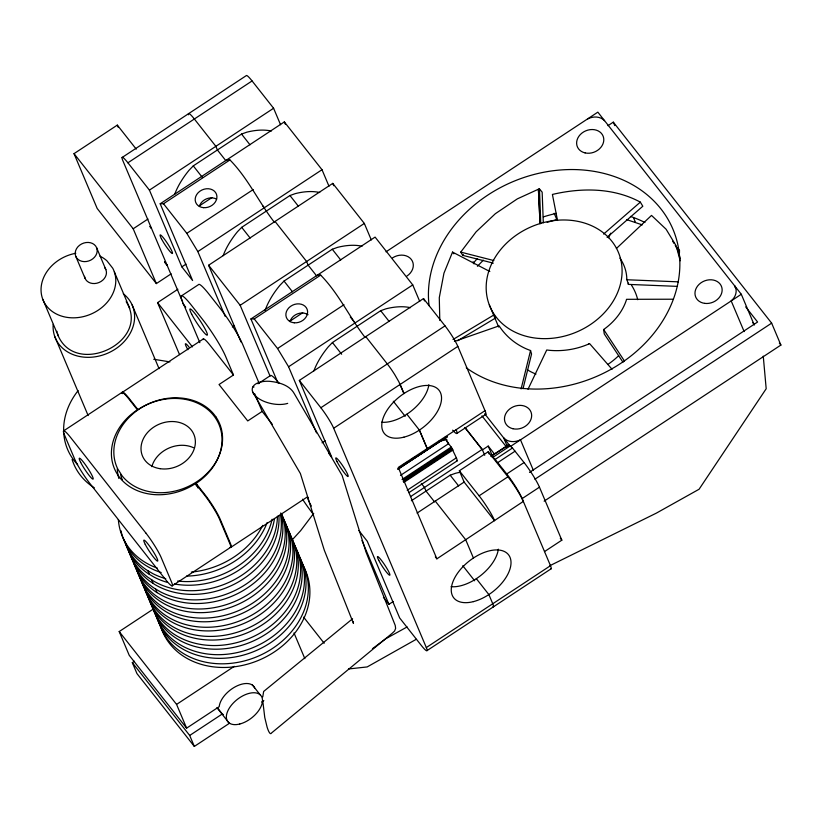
<?xml version="1.0" encoding="UTF-8"?>
<svg xmlns="http://www.w3.org/2000/svg" width="822" height="822" viewBox="0 0 822 822"><rect width="100%" height="100%" fill="white"/><g stroke="black" fill="none" stroke-linecap="round" stroke-linejoin="round"><path stroke-width="1.23" d="M677.349 286.375L628.388 284.391L626.847 279.367M628.388 284.391L628.419 283.076M262.763 696.902L263.646 691.456L352.576 618.771M521.107 388.898L530.55 350.542L526.984 349.155A71.031 64.517 -24.7 0 1 499.118 325.861L454.402 341.459M523.028 388.683L531.557 354.035L530.55 350.542M489.83 271.517L452.532 252.087L443.952 273.181L439.287 297.656L439.801 320.488M528.001 389.279L546.733 349.997L549.928 350.357A70.918 62.184 -7.5 0 0 588.727 344.017M608.475 237.794L610.695 233.16M493.303 263.153L462.694 255.334L460.752 252.107L476.102 231.835L495.337 213.71L517.315 198.883L538.41 189.224L540.075 223.697M462.694 255.334L463.289 254.501M313.716 513.37L300.657 530.652L292.108 539.982M477.428 266.297L483.315 260.153M271.322 131.037A69.695 38.706 -38.2 0 0 246.795 132.188L241.545 134.068L193.283 165.88L189.07 170.236A69.695 38.706 -38.2 0 0 174.726 194.218M319.737 192.502A69.695 38.706 -38.2 0 0 295.211 193.643L289.961 195.523L241.699 227.334L237.486 231.701A69.695 38.706 -38.2 0 0 223.142 255.683M362.06 246.23A69.695 38.706 -38.2 0 0 337.534 247.371L332.273 249.251L284.022 281.062L279.809 285.429A69.695 38.706 -38.2 0 0 265.054 310.521M410.476 307.685A69.695 38.706 -38.2 0 0 385.95 308.825L380.689 310.706L332.437 342.527L328.225 346.884A69.695 38.706 -38.2 0 0 313.881 370.866M616.387 248.501L651.517 215.415L666.087 229.225L676.208 245.912L680.184 260.769M603.615 234.075L640.338 202.13L642.814 206.24L607.078 237.332M372.458 648.692L385.795 638.735L407.116 626.95M622.973 362.255L604.242 333.907L603.646 329.509L605.084 328.492A70.969 56.399 -6.5 0 0 626.015 301.119L626.559 299.311L673.197 299.218M386.001 251.82L597.841 112.152L741.3 294.266L754.277 325.009M171.13 273.839L156.355 283.59L97.181 208.469L74.021 153.652L117.31 125.108L136.246 149.142M122.077 157.516L246.24 75.655A17.426 2.178 56.6 0 1 252.077 80.946L273.592 108.257L280.569 124.759M199.849 342.661L122.807 160.557A17.426 2.178 56.6 0 1 127.913 162.797L252.077 80.946M328.985 186.224L322.008 169.722L284.35 121.913L160.187 203.774L192.605 280.528L181.847 266.862L149.429 190.118L273.592 108.257M160.187 203.774L163.506 203.743L229.944 159.941C248.09 178.415 258.714 202.027 274.281 222.166M156.355 283.59L133.195 228.773L147.97 219.022M199.787 205.603L212.004 197.557M163.506 203.743L186.81 233.335L253.248 189.533M225.279 316.521L197.845 251.583L322.008 169.722M181.847 266.862L186.029 264.109M241.021 341.983L208.603 265.239L332.766 183.378L364.331 223.44L371.297 239.942M179.515 354.59L157.567 302.64L177.881 289.252M181.179 296.074L198.492 284.659A31.359 3.925 56.6 0 1 208.994 294.173L219.751 307.829A31.359 3.925 56.6 0 1 242.839 344.767L259.218 383.525M270.089 376.147L240.168 305.301L364.331 223.44M63.756 430.79L122.067 392.351M122.622 392.145L203.435 338.87M232.349 326.951L234.445 325.574M277.857 382.723L250.926 318.957L375.089 237.096L412.747 284.905L419.713 301.407M250.926 318.957L254.234 318.926L320.672 275.123C338.818 293.598 349.453 317.21 365.019 337.349M289.508 321.453L302.732 312.74M607.951 125.674L613.315 122.149L771.642 323.138L780.9 345.065L544.133 501.163M182.484 301.551A31.359 3.925 56.6 0 1 191.68 305.589L202.438 319.255A31.359 3.925 56.6 0 1 225.526 356.183L233.469 375.007L219.042 384.521L247.73 420.936L262.167 411.421L254.707 393.779M254.234 318.926L277.548 348.518L343.986 304.715M257.995 383.771L270.222 375.705A31.359 3.925 56.6 0 1 279.079 383.175M316.511 432.886L288.584 366.766L412.747 284.905M328.687 453.271L331.759 457.166L299.342 380.422L423.505 298.561L445.021 325.872A17.426 2.178 56.6 0 1 457.844 346.391L485.001 410.671A20.91 2.62 56.6 0 1 485.124 414.422M299.342 380.422L320.857 407.733L445.021 325.872M544.524 551.583L561.837 540.167L539.458 487.169A20.91 2.62 56.6 0 0 524.066 462.55L512.476 448.011L508.849 444.723L490.775 456.241L493.025 457.227L495.152 459.426L506.742 473.965A20.91 2.62 56.6 0 1 522.134 498.594L550.483 565.69L426.32 647.551L333.681 428.252L457.844 346.391M322.039 442.822L325.173 440.756M172.127 585.901L230.427 547.462M230.992 547.257L307.551 496.786M254.686 687.952A21.084 11.703 -38.2 0 0 235.544 686.637A21.084 11.703 -38.2 0 0 219.197 706.673L186.615 728.158L129.229 655.319L119.2 631.563L153.406 609.01M452.634 430.163A20.91 2.62 56.6 0 0 456.138 429.701L485.001 410.671M403.859 464.389L407.065 462.272M411.339 459.457L414.555 457.34M397.807 468.982L447.343 436.513L398.167 468.93M398.053 469.167L447.353 436.729M457.011 433.348L485.874 414.319M400.468 475.404L448.576 443.695L444.979 437.314M402.04 479.493L451.216 447.076L456.374 457.833A17.426 2.178 56.6 0 1 456.477 460.967M403.623 479.524L451.73 447.805M403.047 480.993L452.223 448.565M403.489 481.733L452.665 449.305M403.859 482.401L453.025 449.973M229.605 723.175L194.331 746.427L136.955 673.588L132.321 662.624L134.418 661.237M407.209 490.261L456.374 457.833M409.007 492.594L457.104 460.885M410.599 496.601L482.226 449.377L464.964 427.471M494.361 453.888L488.206 446.079L482.442 449.891L465.18 427.985M411.349 500.773L450.168 475.188L455.429 473.308A69.695 38.706 -38.2 0 1 460.382 472.218M494.597 520.768L464.122 482.062L459.354 470.78L488.217 451.751L507.934 476.791A20.91 2.62 56.6 0 1 523.326 501.42L436.872 558.826L435.311 556.833M491.525 456.138L508.849 444.723M493.025 457.227L510.339 445.812M495.152 459.426L512.476 448.011M417.083 513.072L464.122 482.062M497.783 462.591L515.096 451.165M506.742 473.965L524.066 462.55M459.354 470.78L479.113 495.8L507.934 476.791M186.615 728.158L176.576 704.403L234.301 666.344M529.491 472.403L757.596 322.019L745.698 306.904M534.875 479.236L771.642 323.138M522.134 498.594L539.458 487.169M194.331 746.427L189.697 735.464L222.289 713.979A21.084 11.703 -38.2 0 0 223.337 714.554M383.442 597.358L388.929 604.334L393.224 601.509M261.684 702.029L263.821 700.621M427.05 650.592L551.213 568.732M741.3 294.266L510.441 446.469L484.692 413.774M453.004 339.507L494.063 314.867L495.491 318.042L457.679 340.729M416.24 639.311L367.187 666.93L348.497 668.974M549.569 565.834L656.346 513.134L699.08 489.244L766.186 388.744L763.258 356.142M588.716 344.007L589.58 343.596L612.041 369.242M587.822 118.871C593.052 116.108 600.307 116.179 604.56 120.69M538.492 189.379L539.468 188.947L542.16 192.153L543.311 222.783M547.164 222.32L556.813 219.536L554.162 213.278M438.897 441.178L446.921 439.78M226.625 159.971L229.944 159.941M317.364 275.154L320.672 275.123M626.837 279.757L678.314 281.833M153.724 359.265L169.918 361.896M460.752 252.107L493.817 260.553M626.806 219.669L642.311 224.879M640.338 202.13C613.5 187.58 581.483 187.601 552.405 194.444L557.532 220.491M678.006 248.819L679.599 250.618M779.318 343.051L780.9 345.065M752.664 322.532L754.257 324.546M677.287 248.974L679.66 251.994M481.959 415.881L506.547 447.096M560.296 538.204L561.837 540.167M241.545 134.068L249.991 144.795M289.961 195.523L298.407 206.26M332.273 249.251L340.729 259.978M380.689 310.706L389.145 321.443M262.711 205.788L264.283 207.781M275.041 221.437L306.606 261.499L308.147 265.157L316.604 275.884M350.316 316.984L355.022 322.964M365.78 336.619L387.296 363.93A17.426 2.178 56.6 0 1 394.766 374.657L398.814 381.696L403.982 393.594L400.119 384.449M225.865 160.701L217.409 149.974L215.867 146.316L194.352 118.995A17.426 2.178 56.6 0 0 188.546 114.782M446.634 441.239L451.216 447.076M406.869 414.206L419.415 430.132L427.142 448.411L419.384 430.091M393.306 401.228L405.184 416.302M450.168 475.188L458.625 485.915M193.283 165.88L202.51 177.583M241.699 227.334L250.155 238.072M284.022 281.062L292.468 291.789M332.437 342.527L341.654 354.231M421.357 483.449L424.491 487.436L426.043 491.094L434.489 501.821M435.259 501.091L465.735 539.797L473.421 558.025M476.339 578.678L488.864 594.563L492.758 603.749A17.426 2.178 56.6 0 1 492.861 606.872M462.786 565.711L474.664 580.784M127.913 162.797L149.429 190.118M208.603 265.239L240.168 305.301M164.564 261.941L166.928 264.941M74.021 153.652L133.195 228.773M182.566 303.205L185.721 307.202M358.824 530.509L367.27 541.246L399.687 617.99L421.213 645.311A17.426 2.178 56.6 0 0 426.32 647.551M233.469 375.007L210.165 345.415A20.91 2.62 56.6 0 0 203.085 339.558M262.167 411.421L272.267 424.255M157.567 302.64L192.42 346.884M303.606 617.137L324.176 643.256M122.386 393.625A20.91 2.62 56.6 0 1 129.342 398.691L137.952 409.623A56.451 46.412 -22.9 0 1 213.761 415.665A56.451 46.412 -22.9 0 1 196.047 483.377L204.657 494.299A20.91 2.62 56.6 0 1 220.049 518.918L230.396 543.414A20.91 2.62 56.6 0 1 230.52 547.164M121.707 393.039A20.91 2.62 56.6 0 1 128.787 398.896L137.397 409.818A56.451 46.412 -22.9 0 0 119.683 477.52A56.451 46.412 -22.9 0 0 195.492 483.572L204.103 494.505A20.91 2.62 56.6 0 1 219.495 519.124L229.831 543.609A20.91 2.62 56.6 0 1 229.955 547.36M252.2 684.705L260.091 694.713M217.573 707.999L222.289 713.979M216.957 707.66L228.783 722.672M119.2 631.563L176.576 704.403M132.321 662.624L189.697 735.464M164.575 261.992L166.897 264.951M452.532 252.087L453.878 253.813M126.177 301.684C151.248 341.449 76.456 377.534 58.218 335.849L42.785 299.3M603.646 329.509L624.453 361.022M672.715 241.278L673.978 243.363M675.242 245.449L677.77 249.621L680.092 258.293M277.548 348.518L288.584 366.766M186.81 233.335L197.845 251.583M252.642 391.889L300.39 473.534L324.279 550.144L353.47 623.446L353.203 621.463M456.138 429.701L398.269 467.441L436.872 558.826M735.577 288.09L734.57 285.727C737.94 290.649 735.587 297.42 731.159 300.831L744.146 331.574M613.315 122.149L614.774 125.612M633.608 217.922L635.365 222.104M473.102 261.786L473.986 263.872M489.306 304.849L498.707 327.084M533.437 470.492L520.46 439.749C515.23 442.513 507.965 442.442 503.711 437.931L507.215 446.212M488.206 446.079L492.183 455.48M423.505 298.561L424.501 300.914M488.217 451.751L489.203 454.083M482.226 449.377L484.713 455.275M332.766 183.378L333.763 185.731M284.35 121.913L285.347 124.276M361.999 540.568L388.929 604.334M117.31 125.108L118.296 127.441M293.999 632.95L304.849 658.638M132.178 305.024L159.067 368.688M114.33 271.846L129.763 308.384M96.595 247.669A11.282 9.278 -22.9 0 1 84.091 261.622A11.282 9.278 -22.9 0 1 77.895 246.805A11.282 9.278 -22.9 0 1 96.595 247.669L105.863 269.595M196.047 483.377L198.01 488.001M195.492 483.572L196.468 485.884M75.788 256.402L85.056 278.329M54.776 336.568L88.139 415.562M147.847 570.704L149.388 574.352M151.638 579.767L153.19 583.414M155.564 588.973L157.105 592.631M58.218 335.849L57.509 333.465M56.924 331.256L57.098 332.078M262.814 701.31L264.776 717.544L267.129 727.213A21.66 3.668 81.5 0 0 271.537 732.967L392.166 633.3L394.581 631.049L395.629 628.357L395.218 625.398L366.026 552.096L342.137 475.486L294.389 393.841C289.591 384.973 278.535 382.138 269.195 381.285A21.66 10.963 11.9 0 0 254.471 394.909A21.66 10.963 11.9 0 0 287.7 403.376M538.41 189.224L540.054 223.656M539.468 188.947L540.763 223.43M508.099 444.825L508.14 446.099M118.871 478.517A56.451 46.412 -22.9 0 1 117.289 468.848M428.858 384.706A34.843 19.348 -38.2 0 1 411.288 411A34.843 19.348 -38.2 0 1 381.572 422.22M473.349 263.122A128.931 105.997 -22.9 0 1 477.377 258.54M543.352 216.895A128.931 105.997 -22.9 0 1 556.319 213.381M630.433 216.422A128.931 105.997 -22.9 0 1 644.931 222.495M676.342 247.165A128.931 105.997 -22.9 0 1 679.424 251.08M429.074 305.671A128.931 105.997 -22.9 0 1 577.876 169.671A128.931 105.997 -22.9 0 1 665.543 316.09A128.931 105.997 -22.9 0 1 466.259 367.773M392.546 257.882A13.943 11.457 -22.9 0 1 411.267 259.372A13.943 11.457 -22.9 0 1 406.89 276.089M631.645 285.398A69.695 57.293 -22.9 0 1 637.728 299.711M618.709 355.638A69.695 57.293 -22.9 0 1 607.89 364.434M535.965 374.092A69.695 57.293 -22.9 0 1 527.303 369.777M619.922 258.17A71.021 51.406 -15.7 0 1 626.826 279.367M75.799 253.279A38.326 31.513 -22.9 0 0 41.655 295.53A38.326 31.513 -22.9 0 0 89.249 314.805A38.326 31.513 -22.9 0 0 112.758 268.239L106.86 260.749A38.326 31.513 -22.9 0 0 99.996 256.176M123.31 293.773A41.819 34.38 -22.9 0 1 107.774 353.172A41.819 34.38 -22.9 0 1 53.173 324.371M104.805 267.797A11.282 9.278 -22.9 0 1 99.041 282.511A11.282 9.278 -22.9 0 1 84.522 276.315M296.197 550.483A77.71 63.88 -22.9 0 1 254.748 646.873A77.71 63.88 -22.9 0 1 154.926 612.421M272.133 519.247A77.71 63.88 -22.9 0 1 177.686 581.041M165.787 578.709A77.71 63.88 -22.9 0 1 152.717 573.571L146.84 570.108A77.71 63.88 -22.9 0 1 124.05 539.324M280.754 512.949A77.71 63.88 -22.9 0 1 248.963 586.857A77.71 63.88 -22.9 0 1 161.985 595.498L156.098 592.035A77.71 63.88 -22.9 0 1 132.537 558.128M292.909 542.263A77.71 63.88 -22.9 0 1 250.289 637.995A77.71 63.88 -22.9 0 1 151.063 603.286M295.006 546.836A77.71 63.88 -22.9 0 1 251.234 641.9A77.71 63.88 -22.9 0 1 152.604 606.944M287.895 531.31A77.71 63.88 -22.9 0 1 247.628 628.337A77.71 63.88 -22.9 0 1 147.21 594.152M290.598 536.776A77.71 63.88 -22.9 0 1 247.977 632.508A77.71 63.88 -22.9 0 1 148.751 597.799M274.507 518.466A77.71 63.88 -22.9 0 1 174.377 583.98M167.328 582.366A77.71 63.88 -22.9 0 1 154.259 577.229L148.381 573.766A77.71 63.88 -22.9 0 1 125.591 542.982M262.773 525.361A77.71 63.88 -22.9 0 1 191.351 572.091M157.392 568.136A77.71 63.88 -22.9 0 1 118.347 519.566M277.466 516.216A77.71 63.88 -22.9 0 1 233.592 580.096A77.71 63.88 -22.9 0 1 153.58 581.051L147.939 577.301A77.71 63.88 -22.9 0 1 127.903 548.469M280.446 514.521A77.71 63.88 -22.9 0 1 244.74 584.997A77.71 63.88 -22.9 0 1 160.434 591.85L154.557 588.388A77.71 63.88 -22.9 0 1 132.065 558.631M281.71 514.367A77.71 63.88 -22.9 0 1 229.4 603.595A77.71 63.88 -22.9 0 1 135.63 566.738M281.884 515.774A77.71 63.88 -22.9 0 1 236.911 611.332A77.71 63.88 -22.9 0 1 138.949 573.797M284.628 523.08A77.71 63.88 -22.9 0 1 242.572 619.716A77.71 63.88 -22.9 0 1 143.069 583.969M302.219 563.337A77.71 63.88 -22.9 0 1 256.207 657.014A77.71 63.88 -22.9 0 1 158.78 621.555M278.915 515.486A77.71 63.88 -22.9 0 1 237.424 582.521A77.71 63.88 -22.9 0 1 155.122 584.699L149.491 580.959A77.71 63.88 -22.9 0 1 128.92 550.041M267.16 522.556A77.71 63.88 -22.9 0 1 186.563 576.099M161.184 572.544A77.71 63.88 -22.9 0 1 120.957 530.714M298.859 555.98A77.71 63.88 -22.9 0 1 255.693 650.788A77.71 63.88 -22.9 0 1 156.766 617.106M156.468 616.079A77.71 63.88 -22.9 0 1 155.933 613.993M288.327 530.437A77.71 63.88 -22.9 0 1 241.709 624.371A77.71 63.88 -22.9 0 1 144.61 587.627M302.177 564.19A77.71 63.88 -22.9 0 1 259.557 659.922A77.71 63.88 -22.9 0 1 160.331 625.213M281.751 514.469A77.71 63.88 -22.9 0 1 233.14 606.431A77.71 63.88 -22.9 0 1 137.171 570.396M284.463 521.302A77.71 63.88 -22.9 0 1 237.239 615.473A77.71 63.88 -22.9 0 1 140.49 577.445M122.283 479.822A55.752 45.837 -22.9 0 1 120.629 474.643M151.834 466.66A27.876 22.913 -22.9 0 1 193.499 447.702M311.363 506.044A15.68 1.963 56.6 0 1 309.719 503.043M309.278 502.15A15.68 1.963 56.6 0 1 308.456 497.752M312.802 513.596A31.359 3.925 56.6 0 1 302.517 499.201M252.899 387.131A31.359 3.925 56.6 0 1 254.029 386.977M199.325 206.507A11.148 9.165 -22.9 0 1 216.628 199.14M320.857 407.733A17.426 2.178 56.6 0 1 333.681 428.252M498.338 549.188A34.843 19.348 -38.2 0 1 451.052 586.692M290.022 321.638A11.148 9.165 -22.9 0 1 308.045 314.713M550.483 565.69A17.426 2.178 56.6 0 1 550.586 568.814M479.113 495.8A20.91 2.62 56.6 0 1 494.505 520.418M77.597 464.594A73.179 60.16 -22.9 0 1 63.736 432.855M63.674 431.632A73.179 60.16 -22.9 0 1 78.131 390.604M94.335 487.806A73.179 60.16 -22.9 0 1 72.11 459.488M187.889 349.72A11.148 1.397 56.6 0 1 189.163 347.254M151.484 228.393L149.912 226.399L151.464 228.403M216.001 417.021L214.378 414.812A55.752 45.837 -22.9 0 0 143.727 406.284A55.752 45.837 -22.9 0 0 117.669 468.787L122.016 475.712A55.752 45.837 -22.9 0 0 195.513 482.565A55.752 45.837 -22.9 0 0 216.001 417.021M145.802 532.944L70.487 437.335A20.91 2.62 56.6 0 0 64.352 434.643L74.699 459.128A20.91 2.62 56.6 0 0 90.091 483.747L165.407 579.356A20.91 2.62 56.6 0 0 171.531 582.048L161.184 557.563A20.91 2.62 56.6 0 0 145.802 532.944M80.69 462.437A12.546 1.572 56.6 0 0 92.742 479.092A12.546 1.572 56.6 0 0 85.19 464.42A12.546 1.572 56.6 0 0 80.69 462.437M145.247 544.38A12.546 1.572 56.6 0 0 157.29 561.046A12.546 1.572 56.6 0 0 149.748 546.363A12.546 1.572 56.6 0 0 145.247 544.38M403.921 437.16A34.843 19.348 -38.2 0 0 440.53 392.793A34.843 19.348 -38.2 0 0 390.542 405.503A34.843 19.348 -38.2 0 0 403.921 437.16M512.938 428.735A13.943 11.457 -22.9 0 0 531.536 413.98A13.943 11.457 -22.9 0 0 509.722 408.966A13.943 11.457 -22.9 0 0 512.938 428.735M704.783 303.38A13.943 11.457 -22.9 0 0 721.757 287.207A13.943 11.457 -22.9 0 0 699.142 284.309A13.943 11.457 -22.9 0 0 704.783 303.38M585.089 152.902A13.943 11.457 -22.9 0 0 603.677 138.147A13.943 11.457 -22.9 0 0 581.873 133.133A13.943 11.457 -22.9 0 0 585.089 152.902M539.376 338.469A69.695 57.293 -22.9 0 0 618.966 253.772A69.695 57.293 -22.9 0 0 504.071 245.696A69.695 57.293 -22.9 0 0 539.376 338.469M239.747 724.018A21.074 11.703 -38.2 0 0 261.889 697.179A21.074 11.703 -38.2 0 0 231.66 704.875A21.074 11.703 -38.2 0 0 239.747 724.018M160.095 468.684A27.876 22.913 -22.9 0 0 194.722 436.872A27.876 22.913 -22.9 0 0 149.779 430.225A27.876 22.913 -22.9 0 0 160.095 468.684M191.732 314.271A15.68 1.963 56.6 0 0 206.784 335.099A15.68 1.963 56.6 0 0 197.362 316.747A15.68 1.963 56.6 0 0 191.732 314.271M473.39 601.632A34.843 19.348 -38.2 0 0 510 557.265A34.843 19.348 -38.2 0 0 460.022 569.985A34.843 19.348 -38.2 0 0 473.39 601.632M378.767 560.378A11.148 1.397 56.6 0 0 389.474 575.184A11.148 1.397 56.6 0 0 382.775 562.135A11.148 1.397 56.6 0 0 378.767 560.378M161.379 238.637A11.148 1.397 56.6 0 0 172.086 253.453A11.148 1.397 56.6 0 0 165.376 240.404A11.148 1.397 56.6 0 0 161.379 238.637M203.579 207.668A11.148 9.165 -22.9 0 0 216.463 194.218A11.148 9.165 -22.9 0 0 198.123 192.749A11.148 9.165 -22.9 0 0 203.579 207.668M337.071 461.676A11.148 1.397 56.6 0 0 347.778 476.483A11.148 1.397 56.6 0 0 341.068 463.433A11.148 1.397 56.6 0 0 337.071 461.676M294.276 322.799A11.148 9.165 -22.9 0 0 307.151 309.349A11.148 9.165 -22.9 0 0 288.81 307.88A11.148 9.165 -22.9 0 0 294.276 322.799"/></g></svg>
